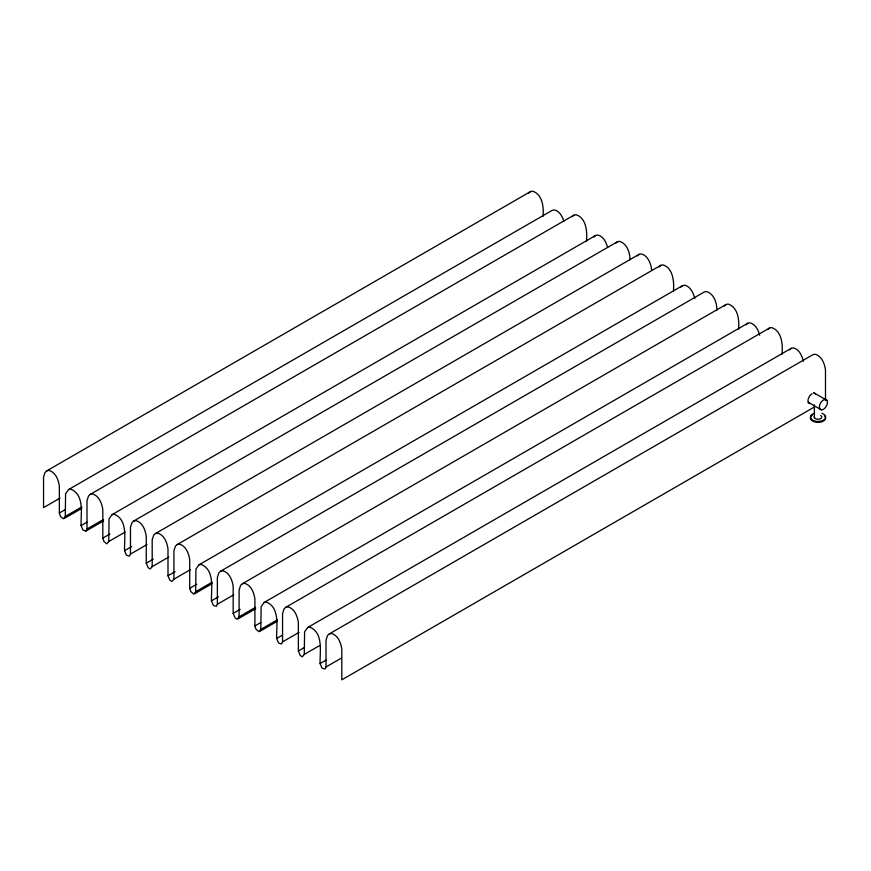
<?xml version="1.0" encoding="UTF-8"?>
<svg xmlns="http://www.w3.org/2000/svg" width="871" height="871" viewBox="0 0 871 871"><rect width="100%" height="100%" fill="white"/><g stroke="black" fill="none" stroke-linecap="round" stroke-linejoin="round"><path stroke-width="1.31" d="M563.842 221.31C562.426 216.574 559.639 211.163 554.435 209.922L552.247 210.325L68.569 489.567L65.586 493.803L65.281 516.449L63.322 518.778L60.415 516.318L59.348 513.03L59.348 486.236C58.542 479.986 55.7 472.278 49.037 470.416L46.849 470.819L45.063 472.42L43.55 477.112L43.55 507.63L60.023 498.114M586.477 241.354C587.304 232.143 586.597 218.316 576.167 214.712L573.967 215.115L90.301 494.358L88.526 495.958L87.002 500.64L87.002 528.991L85.935 531.06L83.039 530.156L81.079 525.572C80.753 514.206 84.727 494.695 70.769 489.164L68.569 489.567M607.599 247.408C606.205 242.334 603.461 236.379 597.898 235.007L595.699 235.42L112.032 514.663L109.049 518.887L108.733 541.533L106.774 543.863L103.878 541.414L102.811 538.115L102.811 509.764C101.994 503.525 99.152 495.817 92.5 493.955L90.301 494.358M629.94 259.83C630.114 252.666 627.033 243.662 619.619 241.343L617.43 241.757L133.753 521L131.978 522.589L130.465 527.282L130.465 554.087L129.398 556.144L126.491 555.252L124.531 550.657C124.205 539.301 128.179 519.78 114.221 514.26L112.032 514.663M651.66 269.705C650.855 263.467 648.013 255.758 641.35 253.897L639.151 254.299L155.484 533.542L153.71 535.142L152.185 539.835L152.185 566.629L150.237 568.948L148.222 567.794L146.263 563.21L146.263 536.405C145.446 530.167 142.615 522.458 135.952 520.597L133.753 521M673.392 291.535C674.219 282.324 673.512 268.497 663.081 264.882L660.882 265.296L177.216 544.538L175.43 546.128L173.917 550.82L173.917 579.171L171.957 581.49L169.954 580.336L167.994 575.753L167.994 548.948C167.178 542.709 164.336 535.001 157.684 533.139L155.484 533.542M694.808 298.59C693.392 293.211 690.757 286.679 684.802 285.187L682.614 285.59L198.936 564.843L195.953 569.068L195.648 591.714L193.689 594.044L190.782 591.583L189.715 588.295L189.715 559.944C188.909 553.706 186.067 545.997 179.404 544.135L177.216 544.538M716.844 310C717.029 302.847 713.937 293.843 706.533 291.524L704.345 291.937L220.668 571.18L218.893 572.77L217.369 577.462L217.369 604.256L216.302 606.325L213.406 605.421L211.446 600.838C211.12 589.471 215.093 569.961 201.136 564.43L198.936 564.843M738.575 329.249C739.435 320.365 738.14 307.43 728.265 304.066L726.066 304.48L242.399 583.722L240.614 585.312L239.1 590.005L239.1 616.81L237.141 619.129L235.137 617.964L233.178 613.38L233.178 586.586C232.361 580.336 229.53 572.639 222.867 570.766L220.668 571.18M759.686 335.215C758.303 330.142 755.56 324.186 749.985 322.825L747.797 323.228L264.12 602.471L261.137 606.706L260.832 629.352L258.872 631.671L255.965 629.221L254.898 625.933L254.898 599.128C254.092 592.89 251.251 585.181 244.588 583.32L242.399 583.722M782.027 354.257C782.855 345.047 782.147 331.22 771.717 327.605L769.529 328.019L285.851 607.261L284.077 608.851L282.552 613.543L282.552 641.894L281.485 643.952L278.589 643.059L276.63 638.476C276.303 627.109 280.277 607.599 266.319 602.068L264.12 602.471M803.443 361.313C802.039 355.934 799.393 349.402 793.448 347.91L791.249 348.313L307.583 627.566L304.6 631.791L304.284 654.437L302.324 656.767L300.321 655.602L298.361 651.018L298.361 622.667C297.544 616.428 294.714 608.72 288.051 606.858L285.851 607.261M825.49 400.584L825.49 370.066C824.674 363.817 821.832 356.119 815.169 354.247L812.981 354.649L329.303 633.903L327.529 635.492L326.015 640.185L326.015 666.979L324.948 669.048L322.041 668.144L320.082 663.56C319.755 652.194 323.729 632.684 309.771 627.153L307.583 627.566M528.741 193.166L530.515 191.576L532.714 191.174C542.589 194.538 543.885 207.461 543.025 216.346M572.193 216.705L573.967 215.115M593.924 237.01L595.699 235.42M615.645 243.347L617.43 241.757M637.376 255.889L639.151 254.299M659.107 266.885L660.882 265.296M680.828 287.19L682.614 285.59M724.291 306.069L726.066 304.48M746.012 324.818L747.797 323.228M767.743 329.608L769.529 328.019M789.474 349.913L791.249 348.313M46.849 470.819L530.515 191.576M59.348 513.03L65.238 509.633M65.281 516.449L81.754 506.933M64.214 518.517L81.863 508.316M81.079 525.572L86.969 522.175M87.002 528.991L103.486 519.486M85.935 531.06L103.595 520.869M102.811 538.115L109.866 534.043M108.733 541.533L125.206 532.029M124.531 550.657L131.597 546.585M130.465 554.087L146.938 544.571M146.263 563.21L153.329 559.128M152.185 566.629L168.669 557.113M167.994 575.753L175.049 571.67M173.917 579.171L190.39 569.656M189.715 588.295L196.781 584.223M195.648 591.714L212.121 582.209M194.581 593.782L212.23 583.592M211.446 600.838L218.512 596.766M217.369 604.256L233.853 594.751M233.178 613.38L240.233 609.308M239.1 616.81L255.573 607.294M238.033 618.867L255.682 608.677M254.898 625.933L260.788 622.536M260.832 629.352L277.305 619.836M259.765 631.41L277.414 621.219M276.63 638.476L282.52 635.079M282.552 641.894L299.036 632.379M298.361 651.018L304.24 647.621M304.284 654.437L319.581 645.607M320.082 663.56L325.972 660.164M326.015 666.979L341.312 658.149M814.897 406.703L341.813 679.826L341.813 649.309C340.997 643.059 338.166 635.362 331.503 633.489L329.303 633.903M813.666 392.679L826.906 400.322A5.705 3.288 -60 0 1 823.422 409.316A5.705 3.288 -60 0 1 819.927 404.351A5.705 3.288 -60 0 1 826.906 400.322M808.157 402.217L821.407 409.86M814.374 404.873L814.374 417.645M810.041 403.611A5.705 3.288 -60 0 1 808.157 399.451A5.705 3.288 -60 0 1 812.055 393.757M814.069 393.213A5.705 3.288 -60 0 1 815.539 394.073M820.732 415.521A3.8 2.199 0 0 1 819.023 419.191A3.8 2.199 0 0 1 814.374 416.512M821.941 413.311A7.599 4.388 0 0 1 823.792 419.953A7.599 4.388 0 0 1 812.142 419.844A7.599 4.388 0 0 1 814.352 413.235M824.391 415.587A7.599 4.388 0 0 1 822.692 421.477A7.599 4.388 0 0 1 812.393 420.943A7.599 4.388 0 0 1 812.556 414.977"/></g></svg>
